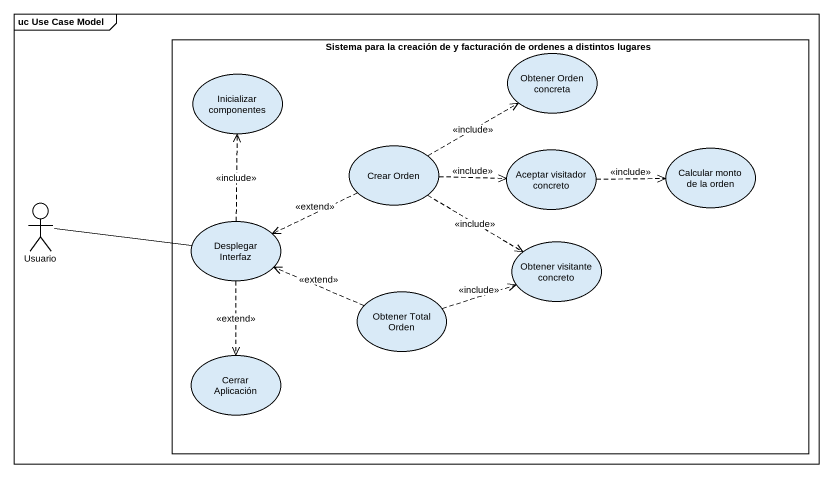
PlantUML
@startuml
mainframe uc Use Case Model
rectangle "Sistema para la creación de y facturación de ordenes a distintos lugares" as Sistema_para_la_creación_de {
  usecase "Obtener Orden concreta" as Obtener_Orden_concreta
  usecase "Inicializar componentes" as Inicializar_componentes
  usecase "Crear Orden" as Crear_Orden
  usecase "Aceptar visitador concreto" as Aceptar_visitador_concreto
  usecase "Calcular monto de la orden" as Calcular_monto_de_la_orden
  usecase "Desplegar Interfaz" as Desplegar_Interfaz
  usecase "Obtener visitante concreto" as Obtener_visitante_concreto
  usecase "Obtener Total Orden" as Obtener_Total_Orden
  usecase "Cerrar Aplicación" as Cerrar_Aplicación
}
actor Usuario
Crear_Orden .right.> Obtener_Orden_concreta : <<include>>
Crear_Orden .right.> Aceptar_visitador_concreto : <<include>>
Crear_Orden .left.> Desplegar_Interfaz : <<extend>>
Crear_Orden .right.> Obtener_visitante_concreto : <<include>>
Aceptar_visitador_concreto .right.> Calcular_monto_de_la_orden : <<include>>
Usuario -right- Desplegar_Interfaz
Desplegar_Interfaz .up.> Inicializar_componentes : <<include>>
Desplegar_Interfaz ..> Cerrar_Aplicación : <<extend>>
Obtener_Total_Orden .left.> Desplegar_Interfaz : <<extend>>
Obtener_Total_Orden .right.> Obtener_visitante_concreto : <<include>>
@enduml
